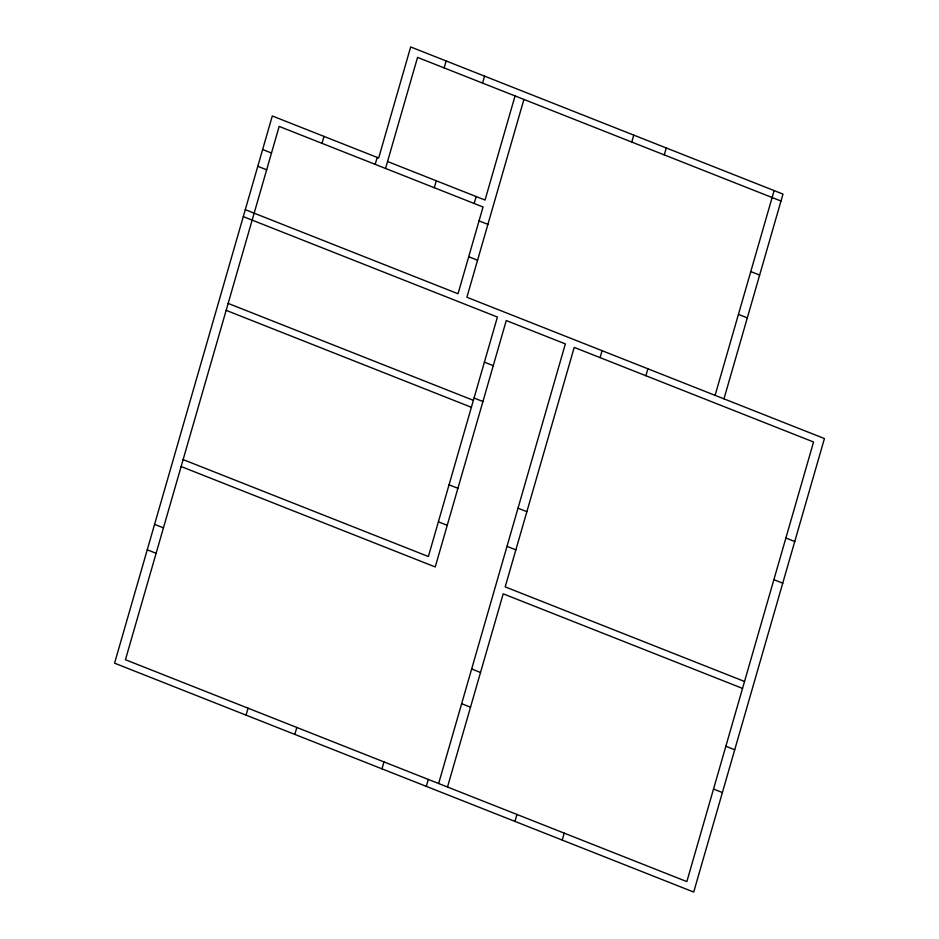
<?xml version="1.0" encoding="UTF-8"?>
<svg xmlns="http://www.w3.org/2000/svg" width="939" height="939" viewBox="0 0 939 939"><rect width="100%" height="100%" fill="white"/><g stroke="black" fill="none" stroke-linecap="round" stroke-linejoin="round"><path stroke-width="1.41" d="M322.007 143.35L324.014 136.401M375.189 164.372L377.196 157.423M385.542 168.457L417.55 57.396L780.99 201.028M246.065 715.131L248.06 708.194M444.147 67.901L446.142 60.965M434.288 187.718L436.295 180.781M294.811 734.404L296.818 727.455M482.552 83.09L484.559 76.141M474.183 203.481L476.179 196.544M515.053 95.931L485.04 200.054L387.537 161.508M523.915 99.428L466.894 297.264L824.43 438.56L693.71 892.05L114.57 663.169L272.298 115.967L378.675 158.01L410.683 46.95L782.985 194.091L723.969 398.852M381.985 768.853L383.981 761.905M426.306 786.366L428.301 779.429M438.642 783.513L565.36 343.909L506.262 320.551L435.238 566.956L181.121 466.53M631.771 142.059L633.766 135.122M447.504 787.011L503.198 593.824L742.538 688.404M600.08 357.63L602.075 350.681M664.272 154.9L666.279 147.963M514.948 821.402L516.943 814.453M645.879 375.729L647.875 368.781M562.226 840.088L564.222 833.139M715.095 395.354L774.123 190.582M750.777 271.571L759.651 275.068M738.441 314.365L747.303 317.875M479.043 220.876L487.904 224.374M262.627 149.524L271.5 153.022M257.791 166.297L266.664 169.795M468.702 256.734L477.564 260.244M245.29 209.679L458.032 293.754L483.045 206.991L279.165 126.413L125.439 659.73L686.843 881.604L813.561 441.999L574.222 347.407L505.194 586.875L744.533 681.468M243.295 216.616L497.4 317.042L428.372 556.522L183.128 459.594M484.395 362.161L493.257 365.67M474.054 398.03L482.928 401.528M228.142 303.414L473.397 400.343M226.146 310.351L471.39 407.28M785.884 538.012L794.746 541.521M773.877 579.668L782.739 583.166M518.011 508.175L526.873 511.685M449.053 484.794L457.915 488.292M507.001 546.357L515.863 549.855M438.372 521.814L447.246 525.312M725.859 746.247L734.721 749.756M154.583 524.349L163.456 527.847M471.66 668.979L480.522 672.488M147.247 549.796L156.12 553.294M713.523 789.053L722.384 792.563M461.659 703.687L470.521 707.196"/></g></svg>
